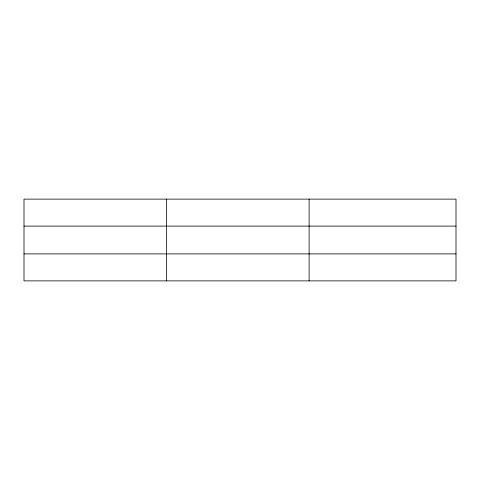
<?xml version="1.0" encoding="UTF-8"?>
<svg xmlns="http://www.w3.org/2000/svg" width="480" height="480" viewBox="0 0 480 480"><rect width="100%" height="100%" fill="white"/><g stroke="black" fill="none" stroke-linecap="round" stroke-linejoin="round"><path stroke-width="0.72" d="M166.56 280.878L166.56 199.122M309.12 280.878L309.12 199.122M456 226.104L456 199.122L24 199.122L24 280.878L456 280.878L456 226.104L24 226.104M24 253.896L456 253.896"/></g></svg>
